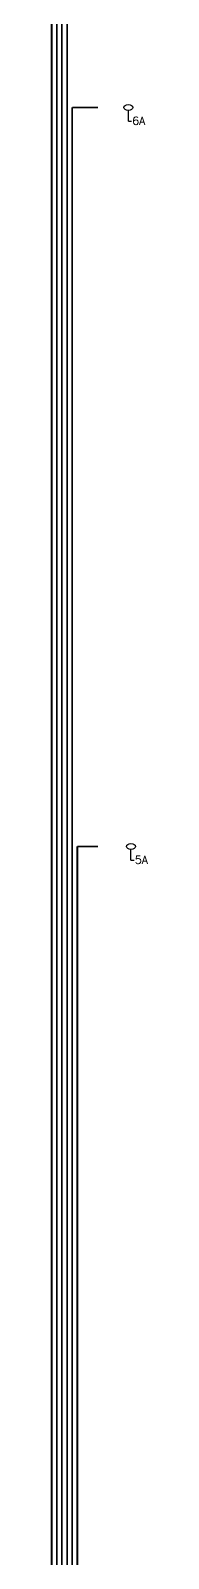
# Model space of a CAD drawing. Header units: inches. Extents: x -233 to 23, y -182 to 484.
# Drawn here: x -0.8 to 2.5, y 334.7 to 386.4 of the extents above; entities that cross this region are included whole.
import ezdxf

# ---------------------------------------------------------------- set-up
doc = ezdxf.new("R2010")
doc.units = ezdxf.units.IN
doc.header["$MEASUREMENT"] = 0
doc.linetypes.add('DASHED', pattern=[0.75, 0.5, -0.25])
doc.linetypes.add('HIDDEN', pattern=[0.375, 0.25, -0.125])
doc.layers.add('_WS_MSTP', color=160, linetype='HIDDEN')
doc.styles.add('WS8th', font='complex.shx', dxfattribs={"height": 0.1875})

msp = doc.modelspace()

# ---------------------------------------------------------------- linework, layer by layer
at = {"layer": '_WS_MSTP', "color": 7, "linetype": 'Continuous'}
for p, q in [((1.85143, 383.32915), (1.85143, 383.69028)), ((1.85143, 383.32915), (1.96121, 383.32915)), ((1.93823, 358.32915), (1.93823, 358.69028)), ((1.93823, 358.32915), (2.04801, 358.32915))]:
    msp.add_line(p, q, dxfattribs=at)
at = {"layer": '_WS_MSTP', "color": 7, "linetype": 'DASHED', "const_width": 0.06}
for points in [[(-0.73896, 383.79006), (-0.73896, 408.79006)], [(-0.56536, 383.79006), (-0.56536, 408.79006)], [(-0.39176, 383.79006), (-0.39176, 408.79006)], [(-0.21816, 383.79006), (-0.21816, 408.79006)], [(-0.73896, 358.79006), (-0.73896, 383.79006)], [(-0.56536, 358.79006), (-0.56536, 383.79006)], [(-0.39176, 358.79006), (-0.39176, 383.79006)], [(-0.21816, 358.79006), (-0.21816, 383.79006)], [(-0.04456, 358.79006), (-0.04456, 383.79006)], [(-0.04456, 383.79006), (0.82344, 383.79006)], [(-0.73896, 333.79006), (-0.73896, 358.79006)], [(-0.56536, 333.79006), (-0.56536, 358.79006)], [(-0.39176, 333.79006), (-0.39176, 358.79006)], [(-0.21816, 333.79006), (-0.21816, 358.79006)], [(-0.04456, 333.79006), (-0.04456, 358.79006)], [(0.12904, 333.79006), (0.12904, 358.79006)], [(0.12904, 358.79006), (0.82344, 358.79006)]]:
    msp.add_lwpolyline(points, dxfattribs=at)
at = {"layer": '_WS_MSTP', "color": 7, "linetype": 'Continuous'}
for centre in [(1.85309, 383.79006), (1.93989, 358.79006)]:
    msp.add_ellipse(centre, major_axis=(0.15129, 0), ratio=0.65960456, dxfattribs=at)

# ---------------------------------------------------------------- texts
at = {"layer": '_WS_MSTP', "color": 7, "linetype": 'Continuous', "char_height": 0.270669, "attachment_point": 1, "style": 'WS8th'}
for s, insert in [('6A', (1.98387, 383.47445)), ('5A', (2.07067, 358.47445))]:
    msp.add_mtext_dynamic_manual_height_columns(s, width=100.2027733, gutter_width=0.9375, heights=[0], dxfattribs=dict(at, insert=insert))

doc.saveas('drawing.dxf')
